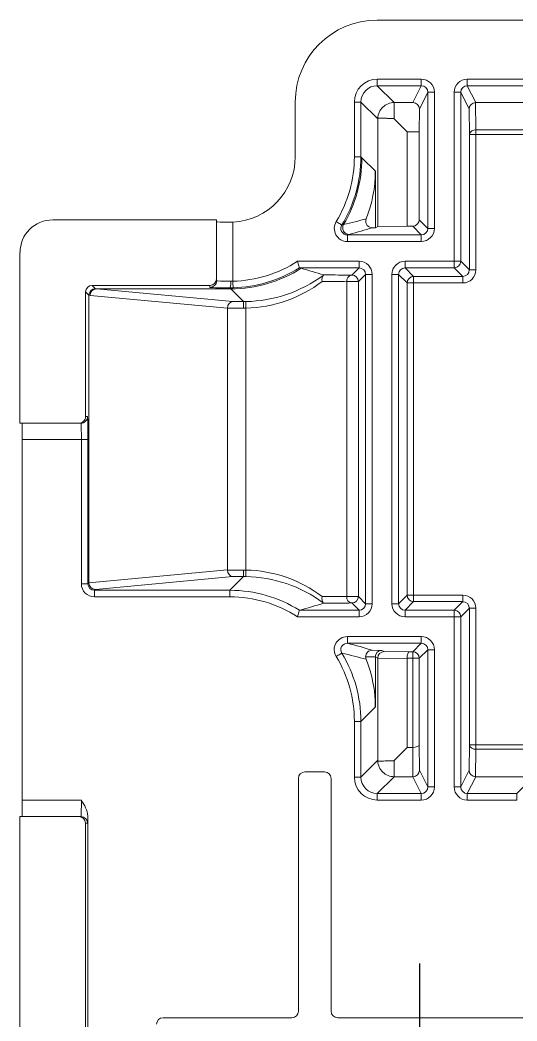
# Model space of a CAD drawing. Header units: millimetres. Extents: x 2 to 295, y 1 to 209.
# Drawn here: x 217.43 to 232.6, y 124.49 to 155.02 of the extents above; entities that cross this region are included whole.
import ezdxf

# ---------------------------------------------------------------- set-up
doc = ezdxf.new("R2010")
doc.units = ezdxf.units.MM
doc.layers.add('SLD-0', color=179, linetype='Continuous')

# ---------------------------------------------------------------- blocks, each defined once
blk = doc.blocks.new('SW_CENTERMARKSYMBOL_4')
at = {"layer": 'SLD-0', "color": 0}
for p, q in [((0, 5), (0, 9.515)), ((0, 0), (0, 2.5)), ((-5, 0), (-9.5, 0)), ((0, 0), (-2.5, 0)), ((0, 0), (0, -2.5)), ((0, 0), (2.5, 0)), ((5, 0), (9.5, 0)), ((0, -5), (0, -9.5))]:
    blk.add_line(p, q, dxfattribs=at)

msp = doc.modelspace()

# ---------------------------------------------------------------- linework, layer by layer
at = {"color": 7, "linetype": 'Continuous', "lineweight": 15}
for p, q in [((228.335, 155.023), (250.935, 155.023)), ((228.339, 153.219), (229.683, 153.219)), ((228.339, 153.219), (228.339, 153.019)), ((229.683, 153.019), (228.339, 153.019)), ((228.852, 152.505), (228.339, 153.019)), ((229.426, 152.505), (229.683, 153.019)), ((229.683, 153.219), (229.683, 153.019)), ((231.087, 153.219), (248.183, 153.219)), ((231.087, 153.019), (231.087, 153.219)), ((248.183, 153.019), (231.087, 153.019)), ((231.087, 153.019), (231.344, 152.505)), ((229.883, 152.819), (229.625, 152.302)), ((229.883, 152.819), (230.083, 152.819)), ((229.883, 148.667), (229.883, 152.819)), ((230.083, 152.819), (230.083, 148.667)), ((230.687, 147.663), (230.687, 152.819)), ((230.887, 152.819), (230.687, 152.819)), ((230.887, 152.819), (230.887, 147.663)), ((231.143, 152.306), (230.887, 152.819)), ((225.835, 150.857), (225.835, 152.523)), ((227.639, 150.853), (227.639, 152.519)), ((227.639, 152.519), (227.839, 152.519)), ((227.839, 152.519), (227.839, 150.853)), ((227.839, 152.519), (228.353, 152.005)), ((229.426, 152.505), (228.852, 152.505)), ((231.344, 152.505), (231.342, 152.505)), ((231.342, 152.505), (231.349, 151.67)), ((247.926, 152.505), (231.344, 152.505)), ((229.625, 152.302), (229.619, 151.611)), ((231.149, 151.531), (231.143, 152.306)), ((228.353, 152.005), (228.353, 148.724)), ((229.246, 151.611), (228.849, 152.008)), ((229.246, 148.731), (229.246, 151.611)), ((229.246, 151.611), (229.619, 151.611)), ((229.619, 151.611), (229.619, 148.931)), ((231.149, 147.401), (231.149, 151.531)), ((231.349, 151.531), (231.149, 151.531)), ((231.349, 151.67), (247.92, 151.67)), ((231.349, 151.531), (231.349, 151.67)), ((231.349, 151.531), (231.349, 147.401)), ((247.92, 151.531), (231.349, 151.531)), ((227.639, 150.853), (227.839, 150.853)), ((227.87, 150.822), (227.839, 150.853)), ((228.279, 150.413), (227.87, 150.822)), ((228.279, 150.413), (228.279, 148.687)), ((218.43, 148.927), (223.43, 148.927)), ((223.43, 148.927), (223.43, 147.127)), ((223.93, 148.86), (223.93, 147.055)), ((228.279, 148.687), (228.353, 148.724)), ((229.246, 148.731), (228.353, 148.724)), ((229.419, 148.731), (229.246, 148.731)), ((229.683, 148.467), (229.419, 148.731)), ((229.619, 148.931), (229.883, 148.667)), ((227.425, 148.467), (227.425, 148.267)), ((227.425, 148.467), (229.683, 148.467)), ((228.279, 148.687), (228.189, 148.686)), ((229.683, 148.467), (229.683, 148.267)), ((229.883, 148.667), (230.083, 148.667)), ((229.683, 148.267), (227.425, 148.267)), ((217.43, 142.723), (217.43, 147.927)), ((225.903, 147.663), (227.783, 147.663)), ((227.783, 147.663), (227.783, 147.463)), ((229.187, 147.663), (230.687, 147.663)), ((229.187, 147.463), (229.187, 147.663)), ((230.687, 147.463), (230.687, 147.663)), ((230.887, 147.663), (230.687, 147.663)), ((230.887, 147.663), (231.149, 147.401)), ((227.783, 147.463), (225.962, 147.463)), ((227.561, 147.241), (227.783, 147.463)), ((227.983, 147.263), (227.761, 147.041)), ((228.183, 147.263), (227.983, 147.263)), ((227.983, 137.217), (227.983, 147.263)), ((228.183, 147.263), (228.183, 137.217)), ((228.787, 137.217), (228.787, 147.263)), ((228.987, 147.263), (228.787, 147.263)), ((228.987, 147.263), (228.987, 137.217)), ((229.249, 147.001), (228.987, 147.263)), ((230.687, 147.463), (229.187, 147.463)), ((229.187, 147.463), (229.449, 147.201)), ((229.449, 147.201), (230.949, 147.201)), ((229.449, 147.201), (229.449, 147.001)), ((230.949, 147.201), (230.687, 147.463)), ((230.949, 147.201), (230.949, 147.001)), ((231.349, 147.401), (231.149, 147.401)), ((219.63, 146.927), (223.23, 146.927)), ((219.63, 146.927), (219.731, 146.826)), ((223.23, 146.866), (223.23, 146.927)), ((223.43, 147.127), (223.43, 147.066)), ((227.407, 137.439), (227.407, 147.041)), ((227.761, 147.041), (227.407, 147.041)), ((227.761, 147.041), (227.761, 137.439)), ((229.249, 137.479), (229.249, 147.001)), ((229.249, 147.001), (229.449, 147.001)), ((230.949, 147.001), (229.449, 147.001)), ((229.449, 147.001), (229.449, 137.479)), ((219.43, 142.923), (219.43, 146.727)), ((219.532, 146.626), (219.43, 146.727)), ((219.532, 137.854), (219.532, 146.626)), ((219.532, 146.626), (219.532, 146.626)), ((219.569, 146.623), (219.532, 146.626)), ((223.766, 146.232), (219.569, 146.623)), ((219.731, 146.826), (219.766, 146.823)), ((219.766, 146.823), (223.87, 146.823)), ((219.766, 146.823), (223.932, 146.435)), ((223.839, 146.854), (223.87, 146.823)), ((223.87, 146.823), (224.258, 146.435)), ((223.932, 146.435), (224.258, 146.435)), ((224.258, 146.435), (224.258, 146.235)), ((224.258, 146.235), (223.766, 146.235)), ((223.766, 146.232), (223.766, 138.248)), ((224.33, 138.244), (224.33, 146.236)), ((219.43, 142.923), (219.492, 142.923)), ((219.23, 142.723), (217.43, 142.723)), ((219.292, 142.723), (219.23, 142.723)), ((219.304, 142.223), (217.5, 142.223)), ((217.5, 131.223), (217.5, 142.223)), ((219.304, 142.223), (219.504, 142.223)), ((219.304, 137.826), (219.304, 142.223)), ((219.504, 142.223), (219.504, 137.826)), ((219.532, 137.854), (223.766, 138.248)), ((223.932, 138.045), (219.731, 137.654)), ((223.766, 138.245), (224.258, 138.245)), ((224.258, 138.045), (223.839, 137.626)), ((224.258, 138.045), (223.932, 138.045)), ((224.258, 138.045), (224.258, 138.245)), ((219.304, 137.826), (219.504, 137.826)), ((219.504, 137.826), (219.532, 137.854)), ((219.532, 137.854), (219.532, 137.854)), ((219.731, 137.654), (219.704, 137.626)), ((219.704, 137.426), (219.704, 137.626)), ((219.704, 137.626), (223.839, 137.626)), ((223.839, 137.426), (219.704, 137.426)), ((223.839, 137.426), (223.839, 137.626)), ((227.761, 137.439), (227.407, 137.439)), ((227.761, 137.439), (227.983, 137.217)), ((228.987, 137.217), (229.249, 137.479)), ((229.249, 137.479), (229.449, 137.479)), ((229.449, 137.28), (229.449, 137.479)), ((229.449, 137.479), (230.949, 137.479)), ((230.949, 137.28), (230.949, 137.479)), ((227.783, 137.017), (227.561, 137.239)), ((228.183, 137.217), (227.983, 137.217)), ((228.987, 137.217), (228.787, 137.217)), ((229.449, 137.28), (229.187, 137.017)), ((230.949, 137.28), (229.449, 137.28)), ((230.687, 137.017), (230.949, 137.28)), ((227.783, 136.817), (225.903, 136.817)), ((225.962, 137.017), (227.783, 137.017)), ((227.783, 136.817), (227.783, 137.017)), ((229.187, 137.017), (229.187, 136.817)), ((229.187, 137.017), (230.687, 137.017)), ((230.687, 136.817), (229.187, 136.817)), ((230.687, 137.017), (230.687, 136.817)), ((230.687, 131.626), (230.687, 136.817)), ((230.687, 136.817), (230.887, 136.817)), ((231.149, 137.08), (230.887, 136.817)), ((230.887, 136.817), (230.887, 131.626)), ((231.149, 132.915), (231.149, 137.08)), ((231.149, 137.08), (231.349, 137.08)), ((231.349, 137.08), (231.349, 132.915)), ((227.425, 136.213), (229.683, 136.213)), ((227.425, 136.013), (227.425, 136.213)), ((229.683, 136.013), (229.683, 136.213)), ((229.683, 136.013), (227.425, 136.013)), ((229.42, 135.751), (229.683, 136.013)), ((228.279, 135.595), (227.983, 135.597)), ((228.181, 135.797), (228.477, 135.794)), ((228.279, 135.593), (228.279, 134.067)), ((228.353, 135.556), (228.279, 135.593)), ((228.477, 135.794), (228.551, 135.757)), ((228.551, 135.757), (229.327, 135.751)), ((229.327, 135.751), (229.42, 135.751)), ((229.42, 135.751), (229.42, 135.551)), ((229.883, 135.813), (229.62, 135.551)), ((229.883, 135.813), (230.083, 135.813)), ((229.883, 131.626), (229.883, 135.813)), ((230.083, 135.813), (230.083, 131.626)), ((228.353, 135.558), (228.353, 135.556)), ((229.246, 135.55), (228.353, 135.558)), ((228.353, 135.556), (228.353, 132.418)), ((229.246, 135.55), (229.246, 135.551)), ((229.42, 135.551), (229.246, 135.551)), ((229.246, 132.834), (229.246, 135.55)), ((229.42, 132.834), (229.42, 135.551)), ((229.62, 135.551), (229.42, 135.551)), ((229.62, 135.551), (229.62, 132.915)), ((227.839, 133.627), (228.279, 134.067)), ((227.639, 131.926), (227.639, 133.627)), ((227.639, 133.627), (227.839, 133.627)), ((227.839, 133.627), (227.839, 131.926)), ((228.849, 132.437), (229.246, 132.834)), ((229.42, 132.834), (229.246, 132.834)), ((229.428, 131.94), (229.42, 132.834)), ((229.42, 132.834), (229.42, 132.834)), ((229.62, 132.915), (229.627, 132.139)), ((231.143, 132.139), (231.149, 132.915)), ((231.149, 132.915), (231.349, 132.915)), ((231.349, 132.915), (231.349, 132.776)), ((231.349, 132.915), (247.92, 132.915)), ((231.349, 132.776), (231.342, 131.94)), ((247.92, 132.776), (231.349, 132.776)), ((228.353, 132.44), (227.839, 131.926)), ((226.13, 132.088), (226.73, 132.088)), ((227.639, 131.926), (227.839, 131.926)), ((228.339, 131.426), (228.852, 131.94)), ((228.852, 131.94), (229.426, 131.94)), ((229.426, 131.94), (229.428, 131.94)), ((229.683, 131.426), (229.426, 131.94)), ((229.627, 132.139), (229.883, 131.626)), ((230.887, 131.626), (231.143, 132.139)), ((231.344, 131.94), (231.087, 131.426)), ((231.342, 131.94), (231.344, 131.94)), ((231.344, 131.94), (247.926, 131.94)), ((225.93, 131.888), (225.93, 124.788)), ((226.93, 131.888), (226.93, 124.788)), ((229.883, 131.626), (230.083, 131.626)), ((230.687, 131.626), (230.887, 131.626)), ((233.078, 131.9), (232.604, 131.426)), ((228.339, 131.226), (228.339, 131.426)), ((228.339, 131.426), (229.683, 131.426)), ((229.683, 131.426), (229.683, 131.226)), ((231.087, 131.226), (231.087, 131.426)), ((231.087, 131.426), (232.604, 131.426)), ((232.604, 131.226), (232.604, 131.426)), ((217.5, 131.223), (219.304, 131.223)), ((229.683, 131.226), (228.339, 131.226)), ((232.604, 131.226), (231.087, 131.226)), ((217.43, 105.518), (217.43, 130.723)), ((217.43, 130.723), (219.23, 130.723)), ((219.23, 130.723), (219.292, 130.723)), ((219.5, 106.788), (219.5, 130.736)), ((219.43, 106.718), (219.43, 130.523)), ((219.492, 130.523), (219.43, 130.523)), ((221.8, 124.588), (225.73, 124.588)), ((227.13, 124.588), (252.07, 124.588))]:
    msp.add_line(p, q, dxfattribs=at)
at = {"color": 7, "linetype": 'Continuous', "lineweight": 15, "flags": 128}
for points in [[(227.254, 148.771), (227.25, 148.773), (227.24, 148.779), (227.224, 148.789), (227.202, 148.802), (227.177, 148.818), (227.148, 148.836), (227.116, 148.855), (227.083, 148.875)], [(223.93, 147.055), (223.931, 147.016), (223.932, 146.979), (223.933, 146.945), (223.934, 146.915), (223.934, 146.89), (223.935, 146.871), (223.935, 146.859), (223.935, 146.855)], [(224.327, 146.436), (224.327, 146.431), (224.327, 146.419), (224.327, 146.401), (224.328, 146.376), (224.328, 146.346), (224.329, 146.311), (224.329, 146.274), (224.33, 146.236)], [(224.327, 138.045), (224.327, 138.049), (224.327, 138.061), (224.327, 138.079), (224.328, 138.104), (224.328, 138.135), (224.329, 138.169), (224.329, 138.206), (224.33, 138.244)], [(227.083, 135.605), (227.116, 135.625), (227.148, 135.644), (227.177, 135.662), (227.202, 135.678), (227.224, 135.691), (227.24, 135.701), (227.25, 135.707), (227.254, 135.709)]]:
    msp.add_lwpolyline(points, dxfattribs=at)
at = {"color": 7, "linetype": 'Continuous', "lineweight": 15}
for centre, radius, start, end in [((231.325, 151.492), 0.179, 82.0659, 167.5089), ((223.869, 150.824), 4, 329.3433, 359.9814), ((227.483, 148.682), 0.2, 149.3841, 269.9604), ((230.687, 147.663), 0.2, 270.0051, 359.9949), ((223.869, 150.823), 4, 270.0187, 302.4665), ((227.588, 147.06), 0.183, 98.7803, 186.0847), ((227.561, 147.041), 0.2, 0.0051, 89.9952), ((229.449, 147.001), 0.2, 90.0051, 179.9949), ((223.23, 147.066), 0.2, 269.9957, 359.9958), ((223.447, 147.007), 0.421, 338.7185, 6.4114), ((219.768, 146.624), 0.199, 90.7102, 180.2705), ((219.292, 142.923), 0.2, 270.004, 0.0045), ((227.588, 137.42), 0.183, 173.9151, 261.2199), ((227.561, 137.439), 0.2, 270.0049, 359.9948), ((229.449, 137.48), 0.2, 180.0054, 269.9946), ((230.687, 136.817), 0.2, 0.0054, 89.9946), ((229.42, 135.551), 0.2, 0.0054, 89.9949), ((231.325, 132.953), 0.179, 192.4909, 277.9349), ((226.13, 131.888), 0.2, 90, 180), ((226.73, 131.888), 0.2, 0, 90), ((219.292, 130.523), 0.2, 359.9959, 89.9954), ((221.8, 124.388), 0.2, 90, 180), ((225.73, 124.788), 0.2, 270, 0), ((227.13, 124.788), 0.2, 180, 270)]:
    msp.add_arc(centre, radius, start, end, dxfattribs=at)
for centre, major_axis, ratio, start_param, end_param in [((228.335, 152.522), (-1.768, 1.768), 0.999695, 5.497939, 7.068431), ((228.339, 152.519), (-0.495, 0.495), 0.999695, 5.497939, 7.068431), ((228.339, 152.519), (0.354, -0.354), 0.999452, 2.356347, 3.926839), ((229.683, 152.819), (0.179, 0.358), 0.99981, 5.176082, 6.746726), ((229.683, 152.819), (0.089, 0.179), 0.999429, 5.176082, 6.746726), ((231.087, 152.819), (-0.179, 0.358), 0.99981, 5.819644, 7.390288), ((231.087, 152.819), (-0.089, 0.179), 0.999429, 5.819644, 7.390288), ((229.425, 152.302), (0.048, 0.198), 0.981007, 4.944388, 6.515032), ((231.343, 152.306), (0.195, 0.047), 0.991751, 1.339161, 2.90368), ((223.835, 150.858), (1.415, -1.415), 0.999695, 5.545585, 7.068431), ((223.838, 150.854), (2.688, -2.688), 0.999695, 0.237742, 0.785246), ((223.838, 150.854), (2.829, -2.829), 0.999726, 0.237742, 0.785246), ((224.207, 150.485), (3.762, -1.597), 0.975196, 0.018659, 0.392471), ((218.43, 147.927), (-0.707, 0.707), 0.999695, 5.497939, 7.068431), ((223.93, 148.866), (0.5, 0), 0.017455, 3.141593, 4.520351), ((225.296, 149.396), (4.881, 0.716), 0.197324, 5.095914, 5.1086), ((225.296, 149.396), (4.881, 0.716), 0.197324, 5.1086, 5.269607), ((229.419, 148.931), (-0.141, 0.141), 0.999924, 2.356233, 3.926953), ((225.296, 149.196), (5.045, 0.818), 0.225199, 5.111097, 5.123737), ((225.296, 149.196), (5.045, 0.818), 0.225199, 5.123737, 5.286045), ((229.683, 148.667), (-0.283, 0.283), 0.999924, 2.356233, 3.926953), ((229.683, 148.667), (0.141, -0.141), 0.999772, 5.497825, 7.068545), ((223.838, 150.854), (2.688, -2.688), 0.999695, 5.521946, 6.07217), ((227.783, 147.263), (0.283, 0.283), 0.999924, 5.497825, 7.068545), ((229.187, 147.263), (-0.283, 0.283), 0.999924, 5.497825, 7.068545), ((223.838, 150.854), (2.829, -2.829), 0.999726, 5.521946, 6.057235), ((224.33, 150.362), (3.71, 1.535), 0.974416, 4.32833, 4.959749), ((230.62, 144.073), (8.921, -3.695), 0.17161, 2.182405, 2.18952), ((230.62, 144.073), (8.921, -3.695), 0.17161, 2.094866, 2.182405), ((224.33, 147.217), (4.2, 0), 0.008727, 0.693249, 0.970016), ((227.783, 147.263), (0.141, 0.141), 0.999772, 5.497825, 7.068545), ((229.187, 147.263), (-0.141, 0.141), 0.999772, 5.497825, 7.068545), ((230.949, 147.401), (0.141, -0.141), 0.999772, 5.497825, 7.068545), ((230.949, 147.401), (-0.283, 0.283), 0.999924, 2.356233, 3.926953), ((219.631, 146.727), (-0.141, 0.141), 0.999695, 5.497939, 7.068431), ((223.23, 147.127), (0, -0.2), 0.999848, 0, 1.570796), ((223.93, 147.066), (0.5, 0), 0.024437, 3.141593, 4.581538), ((224.33, 150.362), (1.039, 4.004), 0.964763, 3.404483, 4.025131), ((224.33, 147.017), (4, 0), 0.009163, 0.693249, 0.950148), ((219.731, 146.626), (0.085, 0.181), 0.997699, 0.440007, 2.007587), ((223.93, 146.866), (0.7, 0), 0.017455, 3.141593, 4.581538), ((223.932, 146.235), (0.009, 0.2), 0.829292, 0.055959, 1.609302), ((224.257, 150.436), (-2.829, 2.829), 0.999665, 2.356347, 2.373495), ((223.97, 146.232), (-0.203, 0.019), 0.982733, 0.077011, 0.091248), ((224.257, 150.436), (-2.971, 2.971), 0.999695, 2.356347, 2.373495), ((219.23, 142.923), (-0.2, 0), 0.999848, 1.570796, 3.141593), ((217.491, 142.223), (0, 0.5), 0.017455, 4.712389, 6.283185), ((219.292, 142.223), (0, 0.5), 0.024437, 4.712389, 6.283185), ((219.492, 142.223), (0, 0.7), 0.017455, 4.712389, 5.238726), ((223.97, 138.249), (-0.203, -0.019), 0.982733, 6.191937, 6.206175), ((223.932, 138.245), (-0.009, 0.2), 0.829292, 1.532291, 3.085634), ((224.257, 134.044), (2.971, 2.971), 0.999695, 0.768097, 0.785246), ((224.257, 134.044), (2.829, 2.829), 0.999665, 0.768097, 0.785246), ((224.33, 134.118), (3.71, -1.535), 0.974416, 1.323436, 1.954855), ((224.33, 134.118), (-1.039, 4.004), 0.964763, 5.399647, 6.020295), ((219.704, 137.826), (-0.283, -0.283), 0.999695, 5.497939, 7.068431), ((219.704, 137.826), (0.142, 0.142), 0.999087, 2.356347, 3.926839), ((219.731, 137.854), (-0.085, 0.181), 0.997699, 1.134005, 2.701586), ((223.838, 133.626), (2.829, 2.829), 0.999726, 0.22595, 0.785246), ((223.838, 133.626), (2.688, 2.688), 0.999695, 0.211016, 0.785246), ((224.33, 137.463), (4, 0), 0.009163, 5.333037, 5.589936), ((230.949, 137.079), (-0.283, -0.283), 0.999924, 2.356233, 3.926953), ((230.62, 140.407), (8.921, 3.695), 0.17161, 4.093665, 4.188319), ((224.33, 137.263), (4.2, 0), 0.008727, 5.31317, 5.589936), ((227.783, 137.217), (-0.283, 0.283), 0.999924, 2.356233, 3.926953), ((227.783, 137.217), (0.141, -0.141), 0.999772, 5.497825, 7.068545), ((229.187, 137.217), (0.283, 0.283), 0.999924, 2.356233, 3.926953), ((229.187, 137.217), (0.141, 0.141), 0.999772, 2.356233, 3.926953), ((230.949, 137.079), (0.141, 0.141), 0.999772, 5.497825, 7.068545), ((229.683, 135.813), (-0.283, -0.283), 0.999924, 2.356233, 3.926953), ((225.296, 135.284), (5.045, -0.818), 0.225199, 0.999076, 1.172089), ((229.683, 135.813), (0.141, 0.141), 0.999772, 5.497825, 7.068545), ((223.838, 133.626), (2.688, 2.688), 0.999695, 5.497939, 6.045443), ((223.838, 133.626), (2.829, 2.829), 0.999726, 5.497939, 6.045443), ((225.296, 135.084), (4.881, -0.716), 0.197324, 1.013578, 1.187271), ((228.477, 135.594), (0.047, 0.195), 0.99195, 0.238017, 1.802643), ((228.482, 135.592), (0.198, -0.048), 0.980338, 3.367269, 3.373287), ((228.551, 135.557), (0.047, 0.195), 0.991751, 0.237912, 1.802431), ((229.327, 135.551), (0.001, 0.2), 0.404016, 0.010429, 1.572499), ((224.207, 133.995), (3.762, 1.597), 0.975196, 5.890715, 6.264526), ((229.42, 132.915), (0.2, 0.001), 0.404016, 4.710687, 6.272756), ((228.339, 131.926), (-0.495, -0.495), 0.999695, 5.497939, 7.068431), ((228.339, 131.926), (0.354, 0.354), 0.999452, 2.356347, 3.926839), ((229.427, 132.139), (0.195, 0.047), 0.991751, 4.480754, 6.045273), ((231.343, 132.139), (0.195, -0.047), 0.991751, 3.379505, 4.944024), ((229.683, 131.626), (-0.179, 0.358), 0.99981, 2.678052, 4.248696), ((229.683, 131.626), (-0.089, 0.179), 0.999429, 2.678052, 4.248696), ((231.087, 131.626), (0.179, 0.358), 0.99981, 2.03449, 3.605134), ((231.087, 131.626), (0.089, 0.179), 0.999429, 2.03449, 3.605134), ((217.491, 131.223), (0, 0.5), 0.017455, 3.141593, 4.712389), ((219.292, 131.223), (0, 0.5), 0.024437, 3.141593, 4.712389), ((219.23, 130.523), (0.2, 0), 0.999848, 0, 1.570796), ((219.492, 131.223), (0, 0.7), 0.017455, 3.141593, 3.944347)]:
    msp.add_ellipse(centre, major_axis=major_axis, ratio=ratio, start_param=start_param, end_param=end_param, dxfattribs=at)
at = {"color": 8, "linetype": 'Continuous', "lineweight": 15}
msp.add_ellipse((219.492, 142.223), major_axis=(0, 0.7), ratio=0.017455, start_param=5.238726, end_param=6.283185, dxfattribs=at)
at = {"color": 7, "linetype": 'Continuous', "lineweight": 15}
for points, knots in [([(228.852, 152.505), (228.726, 152.505), (228.601, 152.455), (228.416, 152.28), (228.36, 152.156), (228.353, 152.03)], [0, 0, 0, 0, 0.5, 0.5, 1, 1, 1, 1]), ([(228.857, 152.505), (228.857, 152.465), (228.857, 152.426), (228.857, 152.386), (228.857, 152.317), (228.857, 152.248), (228.858, 152.178), (228.858, 152.122), (228.858, 152.065), (228.858, 152.008)], [0.0067658206, 0.0067658206, 0.0067658206, 0.0067658206, 0.0069306515, 0.0069306515, 0.0069306515, 0.0072197489, 0.0072197489, 0.0072197489, 0.0074566726, 0.0074566726, 0.0074566726, 0.0074566726]), ([(228.85, 152.017), (228.832, 152.017), (228.772, 152.019), (228.699, 152.022), (228.6, 152.025), (228.502, 152.028), (228.41, 152.032), (228.36, 152.033), (228.353, 152.034)], [0.2332167, 0.2332167, 0.2332167, 0.2332167, 0.2700004, 0.3600004, 0.387434, 0.4774343, 0.5674346, 0.5817423, 0.5817423, 0.5817423, 0.5817423]), ([(227.425, 148.267), (227.353, 148.267), (227.283, 148.286), (227.162, 148.357), (227.111, 148.409), (227.007, 148.594), (227.009, 148.753), (227.083, 148.875)], [0, 0, 0, 0, 0.25, 0.25, 0.5, 0.5, 1, 1, 1, 1]), ([(227.254, 148.771), (227.217, 148.71), (227.215, 148.63), (227.285, 148.507), (227.353, 148.467), (227.425, 148.467)], [0, 0, 0, 0, 0.5, 0.5, 1, 1, 1, 1]), ([(227.997, 148.957), (227.984, 148.923), (227.98, 148.882), (227.995, 148.808), (228.013, 148.776), (228.078, 148.705), (228.134, 148.685), (228.189, 148.686)], [0, 0, 0, 0, 0.25, 0.25, 0.5, 0.5, 1, 1, 1, 1]), ([(225.962, 147.463), (225.961, 147.465), (225.955, 147.488), (225.933, 147.562), (225.918, 147.613), (225.903, 147.663)], [0, 0, 0, 0, 0.5, 0.5, 1, 1, 1, 1]), ([(226.688, 147.233), (226.695, 147.238), (226.699, 147.242), (226.702, 147.244), (226.704, 147.247), (226.705, 147.247), (226.704, 147.248)], [0, 0, 0, 0, 0.00004241742, 0.00004241742, 0.00004241742, 0.00008110596, 0.00008110596, 0.00008110596, 0.00008110596]), ([(226.704, 137.233), (226.705, 137.233), (226.704, 137.234), (226.701, 137.236), (226.698, 137.239), (226.694, 137.242), (226.688, 137.247)], [0, 0, 0, 0, 0.00004292414, 0.00004292414, 0.00004292414, 0.00008158063, 0.00008158063, 0.00008158063, 0.00008158063]), ([(225.962, 137.017), (225.961, 137.015), (225.955, 136.992), (225.933, 136.918), (225.918, 136.867), (225.903, 136.817)], [0, 0, 0, 0, 0.5, 0.5, 1, 1, 1, 1]), ([(227.083, 135.605), (227.046, 135.666), (227.026, 135.736), (227.023, 135.876), (227.041, 135.948), (227.145, 136.133), (227.282, 136.213), (227.425, 136.213)], [0, 0, 0, 0, 0.25, 0.25, 0.5, 0.5, 1, 1, 1, 1]), ([(227.425, 136.013), (227.353, 136.013), (227.285, 135.973), (227.215, 135.85), (227.217, 135.77), (227.254, 135.709)], [0, 0, 0, 0, 0.5, 0.5, 1, 1, 1, 1]), ([(227.983, 135.597), (227.984, 135.652), (228.007, 135.705), (228.081, 135.777), (228.131, 135.796), (228.181, 135.797)], [0, 0, 0, 0, 0.5, 0.5, 1, 1, 1, 1]), ([(227.983, 135.597), (227.983, 135.581), (227.985, 135.564), (227.989, 135.548), (227.991, 135.539), (227.994, 135.531), (227.997, 135.523)], [0, 0, 0, 0, 0.0000497156, 0.0000497156, 0.0000497156, 0.00007731031, 0.00007731031, 0.00007731031, 0.00007731031]), ([(228.353, 132.412), (228.368, 132.412), (228.426, 132.414), (228.518, 132.417), (228.638, 132.421), (228.746, 132.425), (228.819, 132.427), (228.85, 132.428)], [0.4182577, 0.4182577, 0.4182577, 0.4182577, 0.449998, 0.5399979, 0.612566, 0.702566, 0.7667833, 0.7667833, 0.7667833, 0.7667833]), ([(228.353, 132.415), (228.36, 132.288), (228.416, 132.166), (228.601, 131.99), (228.727, 131.94), (228.852, 131.94)], [0, 0, 0, 0, 0.5, 0.5, 1, 1, 1, 1]), ([(228.857, 131.94), (228.857, 131.98), (228.857, 132.019), (228.857, 132.059), (228.857, 132.128), (228.857, 132.197), (228.858, 132.267), (228.858, 132.324), (228.858, 132.38), (228.858, 132.437)], [0.0067658655, 0.0067658655, 0.0067658655, 0.0067658655, 0.0069306515, 0.0069306515, 0.0069306515, 0.0072197489, 0.0072197489, 0.0072197489, 0.0074566726, 0.0074566726, 0.0074566726, 0.0074566726]), ([(219.5, 130.736), (219.5, 130.826), (219.472, 130.913), (219.398, 131.073), (219.351, 131.148), (219.304, 131.223)], [0, 0, 0, 0, 0.5, 0.5, 1, 1, 1, 1])]:
    msp.add_open_spline(points, degree=3, knots=knots, dxfattribs=at)
for points in [[(223.835, 148.858), (223.866, 148.858), (223.899, 148.858), (223.93, 148.86)], [(225.962, 147.463), (225.962, 147.463), (225.962, 147.463), (225.962, 147.463)], [(226.688, 147.233), (226.651, 147.203), (226.639, 147.125), (226.656, 147.047)], [(223.865, 147.054), (223.887, 147.054), (223.909, 147.054), (223.93, 147.055)], [(223.935, 146.855), (223.903, 146.854), (223.871, 146.854), (223.839, 146.854)], [(226.688, 137.247), (226.651, 137.277), (226.639, 137.355), (226.656, 137.433)], [(225.962, 137.017), (225.962, 137.017), (225.962, 137.017), (225.962, 137.017)]]:
    msp.add_open_spline(points, degree=3, dxfattribs=at)

# ---------------------------------------------------------------- block references
at = {"layer": 'SLD-0', "color": 1}
msp.add_blockref('SW_CENTERMARKSYMBOL_4', (229.635, 116.723), dxfattribs=at)

doc.saveas('drawing.dxf')
